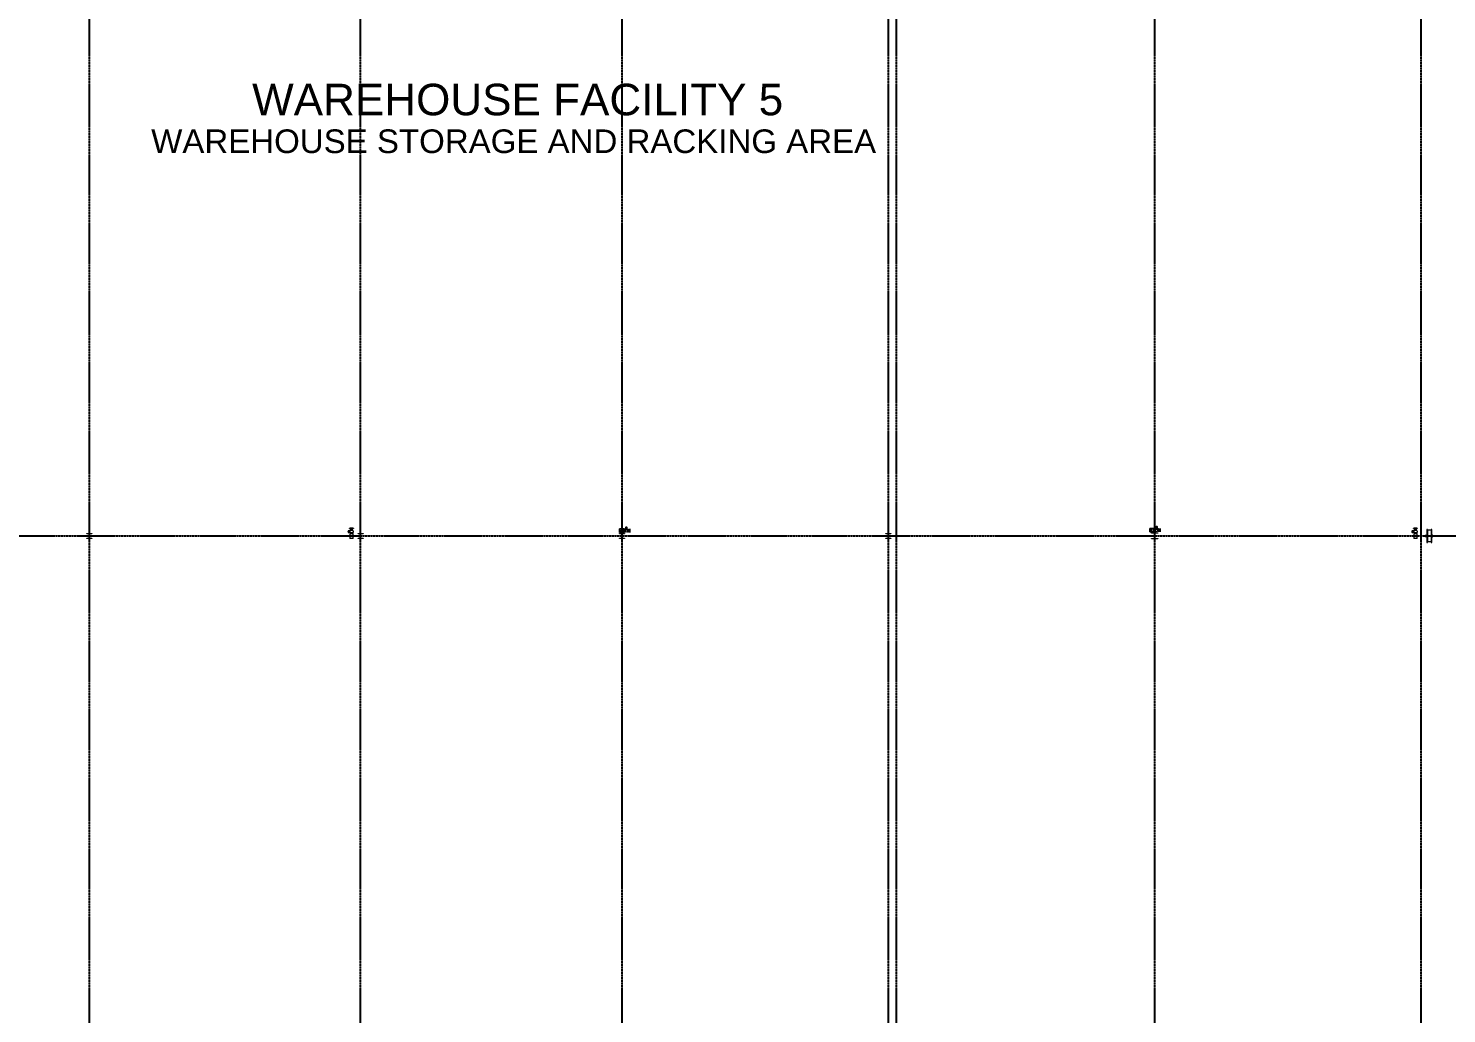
# Model space of a CAD drawing. Header units: millimetres. Extents: x -677815 to 476396, y -125373 to 39000.
# Drawn here: x 84930 to 143967, y -43889 to -2870 of the extents above; entities that cross this region are included whole.
import ezdxf

# ---------------------------------------------------------------- set-up
doc = ezdxf.new("R2010")
doc.units = ezdxf.units.MM
doc.linetypes.add('Xref building Toll$0$Grid Line', pattern=[22.225, 12.7, -3.175, 3.175, -3.175])
for name, color, linetype, lineweight in [('AM_BOR', 4, 'Continuous', 25), ('Xref building Toll$0$A-GENM', 13, 'Continuous', 9), ('Xref building Toll$0$P-SANR-FIXT', 6, 'Continuous', 9), ('Xref building Toll$0$S-COLS', 52, 'Continuous', 9)]:
    doc.layers.add(name, color=color, linetype=linetype, lineweight=lineweight)
doc.layers.add('Xref building Toll$0$A-text_room label-5', color=5, linetype='Continuous')
doc.layers.add('Xref building Toll$0$S-GRID', color=8, linetype='Continuous')
doc.styles.add('Xref building Toll$0$STYLE200', font='ARIALN.TTF')

# ---------------------------------------------------------------- blocks, each defined once
blk = doc.blocks.new('Xref building Toll$0$Toll Grids')
at = {"layer": 'Xref building Toll$0$S-GRID', "linetype": 'Xref building Toll$0$Grid Line'}
for p, q in [((87470, -125373.3), (87470, 36031.5)), ((98757, -125373.3), (98757, 36031.5)), ((109644, -125373.3), (109644, 36031.5)), ((120731, -125373.3), (120731, 36031.5)), ((131818, -125373.3), (131818, 36031.5)), ((142905, -125373.3), (142905, 36031.5)), ((121070, -125373.3), (121070, 35080.8)), ((-9195.8, -24000), (280997.7, -24000))]:
    blk.add_line(p, q, dxfattribs=at)
at = {"layer": 'Xref building Toll$0$A-text_room label-5', "lineweight": 0, "attachment_point": 5, "line_spacing_factor": 0.6, "style": 'Xref building Toll$0$STYLE200'}
for s, insert, char_height in [('{\\fArial|b0|i0|c0|p39;WAREHOUSE FACILITY 5}', (105297.4, -5841.4), 1312.5), ('\\fArial|b0|i0|c00|p39;WAREHOUSE STORAGE AND RACKING AREA', (105130.4, -7576.1), 984.375)]:
    blk.add_mtext(s, dxfattribs=dict(at, insert=insert, char_height=char_height))
blk = doc.blocks.new('Xref building Toll$0$UC-Universal Column-Column - C2_5-200UC60-1337978-MASTER GROUND FLOOR')
at = {"layer": 'Xref building Toll$0$S-COLS', "lineweight": 18}
for p, q in [((-105, 102.5), (105, 102.5)), ((-105, 88.3), (-105, 102.5)), ((-16.05, 88.3), (-105, 88.3)), ((-4.65, -76.9), (-4.65, 76.9)), ((4.65, 76.9), (4.65, -76.9)), ((105, 88.3), (16.05, 88.3)), ((105, 102.5), (105, 88.3)), ((-105, -88.3), (-16.05, -88.3)), ((-105, -102.5), (-105, -88.3)), ((105, -102.5), (-105, -102.5)), ((16.05, -88.3), (105, -88.3)), ((105, -88.3), (105, -102.5))]:
    blk.add_line(p, q, dxfattribs=at)
at = {"layer": 'Xref building Toll$0$S-COLS'}
for p, q in [((-105, 102.5), (-105, 102.5)), ((-105, 88.3), (-105, 88.3)), ((105, 102.5), (105, 102.5)), ((105, 88.3), (105, 88.3)), ((-105, -88.3), (-105, -88.3)), ((-105, -102.5), (-105, -102.5)), ((105, -88.3), (105, -88.3)), ((105, -102.5), (105, -102.5))]:
    blk.add_line(p, q, dxfattribs=at)
at = {"layer": 'Xref building Toll$0$S-COLS', "lineweight": 18}
for centre, start, end in [((-16.05, 76.9), 360, 90), ((16.05, 76.9), 90, 180), ((-16.05, -76.9), 270, 360), ((16.05, -76.9), 180, 270)]:
    blk.add_arc(centre, 11.4, start, end, dxfattribs=at)
blk = doc.blocks.new('Xref building Toll$0$UC-Universal Column-Column - C3_5-250UC90-1714311-MASTER GROUND FLOOR')
at = {"layer": 'Xref building Toll$0$S-COLS', "lineweight": 18}
for p, q in [((-130, 128), (130, 128)), ((-130, 110.7), (-130, 128)), ((-16.65, 110.7), (-130, 110.7)), ((-5.25, -99.3), (-5.25, 99.3)), ((5.25, 99.3), (5.25, -99.3)), ((130, 110.7), (16.65, 110.7)), ((130, 128), (130, 110.7)), ((-130, -110.7), (-16.65, -110.7)), ((-130, -128), (-130, -110.7)), ((130, -128), (-130, -128)), ((16.65, -110.7), (130, -110.7)), ((130, -110.7), (130, -128))]:
    blk.add_line(p, q, dxfattribs=at)
at = {"layer": 'Xref building Toll$0$S-COLS'}
for p, q in [((-130, 128), (-130, 128)), ((-130, 110.7), (-130, 110.7)), ((130, 128), (130, 128)), ((130, 110.7), (130, 110.7)), ((-130, -110.7), (-130, -110.7)), ((-130, -128), (-130, -128)), ((130, -110.7), (130, -110.7)), ((130, -128), (130, -128))]:
    blk.add_line(p, q, dxfattribs=at)
at = {"layer": 'Xref building Toll$0$S-COLS', "lineweight": 18}
for centre, start, end in [((-16.65, 99.3), 360, 90), ((16.65, 99.3), 90, 180), ((-16.65, -99.3), 270, 360), ((16.65, -99.3), 180, 270)]:
    blk.add_arc(centre, 11.4, start, end, dxfattribs=at)
blk = doc.blocks.new('Xref building Toll$0$HYD-SINGLE HEAD - Standard-V337-MASTER GROUND FLOOR')
at = {"layer": 'Xref building Toll$0$A-GENM'}
for p, q in [((186, 12), (-14, 12)), ((-14, -128), (-14, 12)), ((186, 12), (186, -128)), ((231, 71), (231, 54)), ((236, 54), (236, -4)), ((296, -4), (296, 54)), ((301, 54), (301, 71)), ((390, 12), (390, -9)), ((390, 12), (400, 12)), ((400, 12), (409, 12)), ((410, -32), (410, 12)), ((-14, -128), (186, -128)), ((217, -8), (186, -8)), ((186, -108), (217, -108)), ((217, -8), (217, -10)), ((217, -58), (217, -8)), ((217, -108), (217, -58)), ((217, -107), (217, -108)), ((347, -8), (315, -8)), ((315, -58), (315, -8)), ((315, -8), (315, -10)), ((315, -108), (315, -58)), ((315, -107), (315, -108)), ((315, -108), (347, -108)), ((347, -10), (347, -8)), ((347, -8), (347, -108)), ((367, -28), (347, -28)), ((347, -88), (367, -88)), ((347, -108), (347, -107)), ((367, -43), (367, -28)), ((367, -28), (367, -88)), ((390, -48), (367, -48)), ((367, -68), (393, -68)), ((367, -88), (367, -73)), ((390, -58), (390, -128)), ((400, -128), (390, -128)), ((409, -128), (400, -128)), ((410, -128), (410, -108))]:
    blk.add_line(p, q, dxfattribs=at)
at = {"layer": 'Xref building Toll$0$A-GENM', "flags": 128}
for points in [[(217, -8), (220, -7), (222, -5), (224, -3), (226, -1), (228, 0), (231, 2), (233, 3), (236, 4), (238, 6), (241, 7), (243, 8), (246, 8), (249, 9), (252, 10), (254, 10), (257, 11), (260, 11), (263, 11), (265, 12), (268, 12), (271, 11), (274, 11), (277, 11), (279, 10), (282, 10), (285, 9), (287, 8), (290, 7), (293, 6), (295, 5), (298, 4), (300, 3), (303, 1), (305, 0), (307, -2), (310, -3), (312, -5), (314, -7), (315, -8)], [(390, 12), (390, 12), (390, 12), (390, 13), (390, 13), (390, 14), (390, 14), (390, 14), (390, 15), (390, 15), (390, 15), (391, 16), (391, 16), (391, 16), (391, 17), (391, 17), (392, 17), (392, 18), (392, 18), (392, 18), (393, 19), (393, 19), (393, 19), (394, 19), (394, 20), (394, 20), (395, 20), (395, 20), (395, 21), (396, 21), (396, 21), (396, 21), (397, 21), (397, 21), (398, 21), (398, 21), (398, 21), (399, 21), (399, 22), (400, 22), (400, 22), (400, 22), (401, 21), (401, 21), (402, 21), (402, 21), (402, 21), (403, 21), (403, 21), (403, 21), (404, 21), (404, 20), (405, 20), (405, 20), (405, 20), (406, 20), (406, 19), (406, 19), (406, 19), (407, 19), (407, 18), (407, 18), (408, 18), (408, 17), (408, 17), (408, 17), (408, 16), (409, 16), (409, 16), (409, 15), (409, 15), (409, 14), (409, 14), (409, 14), (409, 13), (410, 13), (410, 13), (410, 12), (410, 12), (410, 12)], [(390, -9), (390, -7), (390, -5), (390, -3), (390, -2), (390, 0), (390, 2), (390, 3), (390, 4), (390, 5), (390, 6), (390, 7), (390, 8), (390, 9), (390, 10), (390, 10), (390, 11), (390, 11), (390, 11), (390, 12), (390, 12)], [(390, 12), (390, 11), (390, 11), (390, 11), (390, 11), (390, 10), (390, 10), (390, 9), (390, 8), (390, 7), (390, 6), (390, 5), (390, 4), (390, 2), (390, 1), (390, -1), (390, -2), (390, -4), (390, -6), (390, -8), (390, -10), (390, -12), (390, -14), (390, -16), (390, -18), (390, -21), (390, -23), (390, -25), (390, -28), (390, -31), (390, -33), (390, -36), (390, -38), (390, -41), (390, -44), (390, -47), (390, -49), (390, -52), (390, -55), (390, -58), (390, -61), (390, -63), (390, -66), (390, -69), (390, -72), (390, -74), (390, -77), (390, -80), (390, -82), (390, -85), (390, -88), (390, -90), (390, -93), (390, -95), (390, -97), (390, -100), (390, -102), (390, -104), (390, -106), (390, -108), (390, -110), (390, -112), (390, -114), (390, -115), (390, -117), (390, -118), (390, -120), (390, -121), (390, -122), (390, -123), (390, -124), (390, -125), (390, -126), (390, -127), (390, -127), (390, -128), (390, -128), (390, -128), (390, -128), (390, -128)], [(410, 12), (410, 11), (410, 11), (410, 11), (410, 11), (410, 10), (410, 10), (410, 9), (410, 8), (410, 7), (410, 6), (410, 5), (410, 4), (410, 2), (410, 1), (410, -1), (410, -2), (410, -4), (410, -6), (410, -8), (410, -10), (410, -12), (410, -14), (410, -16), (410, -18), (410, -21), (410, -23), (410, -25), (410, -28), (410, -31)], [(410, -128), (410, -128), (410, -128), (410, -128), (410, -128), (410, -127), (410, -126), (410, -126), (410, -125), (410, -124), (410, -123), (410, -122), (410, -121), (410, -119), (410, -118), (410, -116), (410, -115), (410, -113), (410, -111), (410, -109), (410, -107), (410, -105), (410, -103), (410, -101), (410, -99), (410, -96), (410, -94), (410, -91), (410, -89), (410, -86), (410, -84), (410, -81), (410, -79), (410, -76), (410, -73), (410, -70), (410, -68), (410, -65), (410, -62), (410, -59), (410, -56), (410, -54), (410, -51), (410, -48), (410, -45), (410, -43), (410, -40), (410, -37), (410, -35), (410, -32), (410, -29), (410, -27), (410, -24), (410, -22), (410, -20), (410, -17), (410, -15), (410, -13), (410, -11), (410, -9), (410, -7), (410, -5), (410, -3), (410, -2), (410, 0), (410, 2), (410, 3), (410, 4), (410, 5), (410, 6), (410, 7), (410, 8), (410, 9), (410, 10), (410, 10), (410, 11), (410, 11), (410, 11), (410, 12), (410, 12)], [(315, -108), (313, -110), (311, -112), (309, -114), (307, -116), (305, -117), (302, -119), (300, -120), (297, -121), (295, -123), (292, -124), (289, -125), (287, -125), (284, -126), (281, -127), (279, -127), (276, -128), (273, -128), (270, -128), (268, -128), (265, -128), (262, -128), (259, -128), (256, -128), (254, -127), (251, -127), (248, -126), (245, -125), (243, -124), (240, -123), (238, -122), (235, -121), (233, -120), (230, -118), (228, -117), (226, -115), (223, -114), (221, -112), (219, -110), (217, -108)], [(390, -105), (390, -103), (390, -101), (390, -99), (390, -96), (390, -94), (390, -91), (390, -89), (390, -86), (390, -84), (390, -81), (390, -79), (390, -76), (390, -73), (390, -70), (390, -68), (390, -65), (390, -62), (390, -59)], [(390, -128), (390, -128), (390, -128), (390, -128), (390, -128), (390, -127), (390, -126), (390, -126), (390, -125), (390, -124), (390, -123), (390, -122), (390, -121), (390, -119), (390, -118), (390, -116), (390, -115), (390, -113)], [(410, -128), (410, -129), (410, -129), (410, -130), (410, -130), (409, -130), (409, -131), (409, -131), (409, -132), (409, -132), (409, -132), (409, -133), (409, -133), (408, -133), (408, -134), (408, -134), (408, -134), (407, -135), (407, -135), (407, -135), (407, -136), (406, -136), (406, -136), (406, -136), (405, -137), (405, -137), (405, -137), (404, -137), (404, -137), (404, -138), (403, -138), (403, -138), (403, -138), (402, -138), (402, -138), (401, -138), (401, -138), (401, -138), (400, -138), (400, -138), (399, -138), (399, -138), (399, -138), (398, -138), (398, -138), (397, -138), (397, -138), (397, -138), (396, -138), (396, -138), (395, -138), (395, -137), (395, -137), (394, -137), (394, -137), (394, -137), (393, -136), (393, -136), (393, -136), (393, -136), (392, -135), (392, -135), (392, -135), (392, -134), (391, -134), (391, -134), (391, -133), (391, -133), (391, -133), (390, -132), (390, -132), (390, -131), (390, -131), (390, -131), (390, -130), (390, -130), (390, -129), (390, -129), (390, -129), (390, -128)], [(410, -108), (410, -110), (410, -112), (410, -114), (410, -115), (410, -117), (410, -118), (410, -120), (410, -121), (410, -122), (410, -123), (410, -124), (410, -125), (410, -126), (410, -127), (410, -127), (410, -128), (410, -128), (410, -128), (410, -128), (410, -128)]]:
    blk.add_lwpolyline(points, dxfattribs=at)
at = {"layer": 'Xref building Toll$0$A-GENM'}
blk.add_arc((400, -58), 10, 165, 225, dxfattribs=at)
for centre, major_axis, start_param, end_param in [((266, 71), (35, 0), 0, 3.141593), ((266, 54), (35, 0), 0, 3.141593), ((266, 71), (35, 0), 3.141593, 3.665191), ((266, 54), (35, 0), 3.141593, 3.665191), ((266, 54), (30, 0), 0, 3.141593), ((266, 54), (30, 0), 3.141593, 3.403392), ((266, -4), (30, 0), 0, 3.141593), ((266, 54), (30, 0), 6.021386, 6.283185), ((266, 71), (35, 0), 5.759587, 6.283185), ((266, 54), (35, 0), 5.759587, 6.283185), ((266, -4), (30, 0), 3.141593, 3.490659), ((266, -4), (30, 0), 5.934119, 6.283185)]:
    blk.add_ellipse(centre, major_axis=major_axis, ratio=0.5, start_param=start_param, end_param=end_param, dxfattribs=at)
blk = doc.blocks.new('Xref building Toll$0$HYD-SINGLE HEAD - Standard-1800782-MASTER GROUND FLOOR')
at = {"layer": 'Xref building Toll$0$A-GENM'}
for p, q in [((186, 12), (-14, 12)), ((-14, 12), (-14, -128)), ((-14, -128), (-14, 12)), ((186, 12), (186, -128)), ((186, -128), (186, 12)), ((231, 71), (231, 54)), ((236, 54), (236, -4)), ((296, -4), (296, 54)), ((301, 54), (301, 71)), ((390, 12), (390, -128)), ((400, 12), (400, 12)), ((400, 12), (400, 12)), ((410, -128), (410, 12)), ((-14, -128), (186, -128)), ((217, -8), (186, -8)), ((186, -108), (186, -8)), ((186, -8), (186, -108)), ((186, -108), (217, -108)), ((217, -8), (217, -58)), ((217, -58), (217, -8)), ((217, -58), (217, -108)), ((217, -108), (217, -58)), ((347, -8), (315, -8)), ((315, -58), (315, -8)), ((315, -8), (315, -58)), ((315, -108), (315, -58)), ((315, -58), (315, -108)), ((315, -108), (347, -108)), ((347, -108), (347, -8)), ((347, -8), (347, -108)), ((367, -28), (347, -28)), ((347, -88), (347, -28)), ((347, -28), (347, -88)), ((347, -88), (367, -88)), ((367, -88), (367, -28)), ((367, -28), (367, -88)), ((400, -48), (367, -48)), ((367, -68), (367, -48)), ((367, -48), (367, -68)), ((367, -68), (400, -68)), ((400, -48), (400, -68)), ((400, -68), (400, -48)), ((400, -128), (400, -128)), ((400, -128), (400, -128))]:
    blk.add_line(p, q, dxfattribs=at)
at = {"layer": 'Xref building Toll$0$A-GENM', "flags": 128}
for points in [[(217, -8), (282, 10), (315, -8)], [(390, -128), (390, -96), (390, -29), (390, 11), (390, 12)], [(390, 12), (390, -21), (390, -88), (390, -128), (390, -128)], [(410, 12), (410, -21), (410, -88), (410, -128), (410, -128)], [(410, -128), (410, -96), (410, -29), (410, 11), (410, 12)], [(315, -108), (251, -127), (217, -108)]]:
    blk.add_lwpolyline(points, dxfattribs=at)
at = {"layer": 'Xref building Toll$0$A-GENM'}
for centre, radius, start, end in [((86, -58), 60, 90, 270), ((86, -58), 60, 270, 90), ((86, -58), 50, 90, 270), ((86, -58), 50, 90, 270), ((86, -58), 50, 270, 90), ((86, -58), 50, 270, 90), ((400, -58), 10, 90, 270), ((400, -58), 10, 90, 270), ((400, -58), 10, 270, 90), ((400, -58), 10, 270, 90)]:
    blk.add_arc(centre, radius, start, end, dxfattribs=at)
for centre, major_axis, start_param, end_param in [((266, 71), (35, 0), 0, 3.141593), ((266, 54), (35, 0), 0, 3.141593), ((266, 71), (35, 0), 3.141593, 6.283185), ((266, 54), (35, 0), 3.141593, 6.283185), ((266, 54), (30, 0), 0, 3.141593), ((266, 54), (30, 0), 3.141593, 6.283185), ((266, -4), (30, 0), 0, 3.141593), ((266, -4), (30, 0), 3.141593, 6.283185)]:
    blk.add_ellipse(centre, major_axis=major_axis, ratio=0.5, start_param=start_param, end_param=end_param, dxfattribs=at)
for points in [[(86, 2), (83, 1), (79, 1), (74, 0), (71, -1), (69, -1), (67, -2), (64, -3), (61, -4), (58, -6), (56, -7), (53, -8), (51, -10), (46, -14), (42, -18), (37, -25), (33, -31), (31, -36), (29, -40), (28, -45), (27, -49), (27, -54), (26, -58), (27, -63), (27, -69), (29, -75), (31, -81), (32, -85), (34, -88), (37, -93), (42, -99), (46, -103), (50, -106), (52, -108), (54, -109), (56, -110), (58, -111), (61, -113), (64, -114), (67, -115), (69, -116), (71, -116), (74, -117), (79, -118), (83, -118), (86, -118)], [(86, -118), (90, -118), (94, -118), (99, -117), (102, -116), (104, -116), (106, -115), (109, -114), (112, -113), (115, -111), (117, -110), (119, -109), (122, -107), (126, -103), (131, -99), (136, -92), (140, -86), (142, -81), (144, -76), (145, -72), (146, -68), (146, -63), (146, -58), (146, -54), (146, -48), (144, -42), (142, -36), (141, -32), (139, -29), (136, -24), (131, -18), (126, -14), (123, -11), (121, -9), (119, -8), (117, -7), (115, -6), (112, -4), (109, -3), (106, -2), (104, -1), (102, -1), (99, 0), (94, 1), (90, 1), (86, 2)]]:
    blk.add_open_spline(points, degree=3, knots=[0, 0, 0, 0, 0.045455, 0.068182, 0.079545, 0.090909, 0.102273, 0.113636, 0.136364, 0.159091, 0.170455, 0.181818, 0.204545, 0.227273, 0.272727, 0.318182, 0.363636, 0.386364, 0.409091, 0.431818, 0.454545, 0.477273, 0.5, 0.522727, 0.545455, 0.590909, 0.613636, 0.636364, 0.659091, 0.681818, 0.727273, 0.772727, 0.795455, 0.806818, 0.818182, 0.829545, 0.840909, 0.863636, 0.886364, 0.897727, 0.909091, 0.920455, 0.931818, 0.954545, 1, 1, 1, 1], dxfattribs=at)
blk = doc.blocks.new('Xref building Toll$0$Fire_Hose_Reel_-_Non_Hosted_9381 - Fire_Hose_Reel_-_Non_Hosted_9381-V436-MASTER GROUND FLOOR')
at = {"layer": 'Xref building Toll$0$P-SANR-FIXT'}
for p, q in [((269, 249), (-272, 249)), ((-272, 249), (-272, 224)), ((-272, 224), (-238, 224)), ((-238, 69), (-272, 69)), ((-272, 69), (-272, 44)), ((-272, 44), (269, 44)), ((-238, 224), (-238, 69)), ((-238, 224), (233, 224)), ((-238, 69), (233, 69)), ((-78, 250), (0, 250)), ((0, 23), (-20, 12)), ((-20, 12), (-20, -12)), ((-16, 40), (-16, 30)), ((0, 18), (-16, 9)), ((-16, 9), (-16, -9)), ((-13, 44), (-13, 27)), ((-1, 27), (-13, 20)), ((-11, 40), (0, 40)), ((-11, 16), (6, 27)), ((0, 27), (-11, 27)), ((-10, 27), (-10, 17)), ((0, 250), (78, 250)), ((0, 40), (11, 40)), ((11, 27), (0, 27)), ((20, 12), (0, 23)), ((16, 9), (0, 18)), ((40, 42), (10, 42)), ((10, 17), (10, 27)), ((25, 44), (11, 35)), ((11, 30), (32, 44)), ((12, 27), (12, 44)), ((16, 30), (16, 40)), ((16, -9), (16, 9)), ((33, 29), (18, -7)), ((20, -12), (20, 12)), ((22, -9), (36, 28)), ((33, 29), (36, 28)), ((36, 28), (33, 29)), ((41, 42), (40, 42)), ((223, 149), (224, 149)), ((233, 69), (233, 224)), ((233, 224), (269, 224)), ((269, 69), (233, 69)), ((269, 224), (269, 249)), ((269, 44), (269, 69)), ((-20, -12), (0, -23)), ((-16, -9), (0, -18)), ((0, -18), (16, -9)), ((0, -23), (20, -12))]:
    blk.add_line(p, q, dxfattribs=at)
at = {"layer": 'Xref building Toll$0$P-SANR-FIXT', "flags": 128}
for points in [[(-13, 20), (-14, 19), (-14, 19), (-15, 18), (-16, 17), (-17, 17), (-17, 16), (-18, 15), (-18, 15), (-19, 14), (-20, 13), (-20, 12), (-20, 12), (-21, 11), (-21, 10), (-22, 9), (-22, 8), (-22, 7), (-23, 6), (-23, 5), (-23, 4), (-23, 4), (-23, 3), (-23, 2), (-23, 1), (-23, 0), (-23, -1), (-23, -2), (-23, -3), (-23, -4), (-23, -5), (-23, -6), (-23, -7), (-22, -8), (-22, -8), (-22, -9), (-21, -10), (-21, -11), (-20, -12), (-20, -13), (-19, -13), (-19, -14), (-18, -15), (-18, -16), (-17, -16), (-16, -17), (-16, -18), (-15, -18), (-14, -19), (-13, -19), (-13, -20), (-12, -20), (-11, -21), (-10, -21), (-9, -22), (-8, -22), (-7, -22), (-7, -23), (-6, -23), (-5, -23), (-4, -23), (-3, -23), (-2, -23), (-1, -23), (0, -23), (1, -23), (2, -23), (3, -23), (4, -23), (5, -23), (6, -23), (6, -23), (7, -22), (8, -22), (9, -22), (10, -21), (11, -21), (12, -20), (12, -20), (13, -19), (14, -19), (15, -18), (15, -18), (16, -17), (17, -16), (17, -16), (18, -15), (19, -14), (19, -14), (20, -13), (20, -12), (21, -11), (21, -10), (22, -9), (22, -9)], [(-16, -11), (-17, -10), (-17, -10), (-17, -9), (-18, -8), (-18, -8), (-18, -7), (-19, -6), (-19, -5), (-19, -5), (-19, -4), (-19, -3), (-19, -2), (-19, -2), (-20, -1), (-20, 0), (-20, 1), (-19, 2), (-19, 2), (-19, 3), (-19, 4), (-19, 5), (-19, 5), (-19, 6), (-18, 7), (-18, 8), (-18, 8), (-17, 9), (-17, 10), (-17, 10), (-16, 11)], [(-16, 30), (-16, 29), (-16, 28), (-16, 26), (-16, 25), (-16, 24), (-16, 23), (-16, 22), (-16, 21), (-16, 19), (-16, 18), (-16, 17), (-16, 16), (-16, 15), (-16, 14), (-16, 13), (-16, 12), (-16, 11), (-16, 10), (-16, 9), (-16, 8), (-16, 8), (-16, 7), (-16, 6), (-16, 5), (-16, 5), (-16, 4), (-16, 4), (-16, 3), (-16, 2), (-16, 2), (-16, 2), (-16, 1), (-16, 1), (-16, 1), (-16, 0), (-16, 0), (-16, 0), (-16, 0), (-16, 0)], [(-16, 12), (-15, 12), (-15, 13), (-14, 13), (-14, 14), (-13, 15), (-12, 15), (-12, 16), (-11, 16), (-11, 16)], [(16, 0), (16, 0), (16, 0), (16, 0), (16, 0), (16, 1), (16, 1), (16, 1), (16, 2), (16, 2), (16, 2), (16, 3), (16, 3), (16, 4), (16, 5), (16, 5), (16, 6), (16, 7), (16, 7), (16, 8), (16, 9), (16, 10), (16, 11), (16, 12), (16, 13), (16, 14), (16, 15), (16, 16), (16, 17), (16, 18), (16, 19), (16, 20), (16, 21), (16, 23), (16, 24), (16, 25), (16, 26), (16, 27), (16, 28), (16, 30), (16, 30)], [(224, 149), (224, 149), (224, 149), (225, 149), (225, 149), (226, 149)], [(226, 129), (225, 129), (225, 129), (224, 129), (224, 129), (224, 129), (224, 129)], [(233, 141), (233, 140), (234, 140), (234, 139), (234, 139)], [(234, 139), (234, 139), (233, 138), (233, 138)], [(18, -7), (18, -8), (17, -9), (17, -9), (17, -10), (16, -11), (16, -11), (15, -12), (15, -13), (14, -13), (14, -14), (13, -14), (13, -15), (12, -15), (11, -16), (11, -16), (10, -17), (10, -17), (9, -17), (8, -18), (7, -18), (7, -18), (6, -19), (5, -19), (4, -19), (4, -19), (3, -19), (2, -19), (1, -19), (1, -20), (0, -20), (-1, -20), (-2, -19), (-3, -19), (-3, -19), (-4, -19), (-5, -19), (-6, -19), (-6, -18), (-7, -18), (-8, -18), (-8, -18), (-9, -17), (-10, -17), (-11, -16), (-11, -16), (-12, -16), (-12, -15), (-13, -15), (-14, -14), (-14, -13), (-15, -13), (-15, -12), (-16, -12)]]:
    blk.add_lwpolyline(points, dxfattribs=at)
at = {"layer": 'Xref building Toll$0$P-SANR-FIXT'}
for start, end in [(360, 180), (180, 360)]:
    blk.add_arc((0, 0), 12.5, start, end, dxfattribs=at)
blk = doc.blocks.new('Xref building Toll$0$building block 28092016')
at = {"layer": 'Xref building Toll$0$A-GENM', "rotation": 90}
for p in [(820871, -695586), (865159, -695586)]:
    blk.add_blockref('Xref building Toll$0$HYD-SINGLE HEAD - Standard-V337-MASTER GROUND FLOOR', p, dxfattribs=at)
at = {"layer": 'Xref building Toll$0$A-GENM'}
for p in [(832107, -695223), (854181, -695199)]:
    blk.add_blockref('Xref building Toll$0$HYD-SINGLE HEAD - Standard-1800782-MASTER GROUND FLOOR', p, dxfattribs=at)
at = {"layer": 'Xref building Toll$0$P-SANR-FIXT', "rotation": 270}
blk.add_blockref('Xref building Toll$0$Fire_Hose_Reel_-_Non_Hosted_9381 - Fire_Hose_Reel_-_Non_Hosted_9381-V436-MASTER GROUND FLOOR', (865645, -695499), dxfattribs=at)
at = {"layer": 'Xref building Toll$0$S-COLS'}
for name, p in [('Xref building Toll$0$UC-Universal Column-Column - C2_5-200UC60-1337978-MASTER GROUND FLOOR', (810020, -695499)), ('Xref building Toll$0$UC-Universal Column-Column - C2_5-200UC60-1337978-MASTER GROUND FLOOR', (821307, -695499)), ('Xref building Toll$0$UC-Universal Column-Column - C2_5-200UC60-1337978-MASTER GROUND FLOOR', (832194, -695499)), ('Xref building Toll$0$UC-Universal Column-Column - C2_5-200UC60-1337978-MASTER GROUND FLOOR', (843281, -695499)), ('Xref building Toll$0$UC-Universal Column-Column - C3_5-250UC90-1714311-MASTER GROUND FLOOR', (854368, -695498))]:
    blk.add_blockref(name, p, dxfattribs=at)
blk = doc.blocks.new('Xref building Toll')
for name, p in [('Xref building Toll$0$Toll Grids', (0, 0)), ('Xref building Toll$0$building block 28092016', (-722550, 671499))]:
    blk.add_blockref(name, p)

msp = doc.modelspace()

# ---------------------------------------------------------------- block references
at = {"layer": 'AM_BOR'}
msp.add_blockref('Xref building Toll', (0, 0), dxfattribs=at)

doc.saveas('drawing.dxf')
